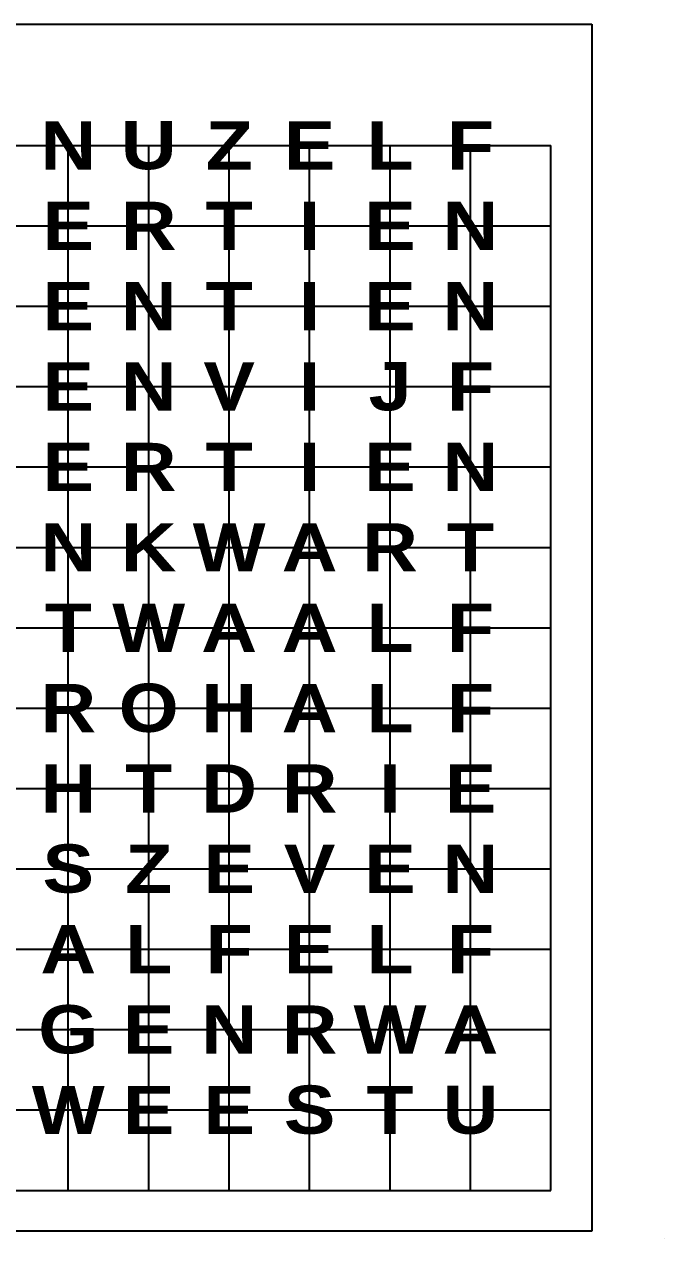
# Model space of a CAD drawing. Header units: millimetres. Extents: x -250 to 280, y -253 to 250.
# Drawn here: x 15 to 280, y -253 to 250 of the extents above; entities that cross this region are included whole.
import ezdxf

# ---------------------------------------------------------------- set-up
doc = ezdxf.new("R2010")
doc.units = ezdxf.units.MM
doc.layers.get('0').update_dxf_attribs({"lineweight": 25, "true_color": 0xffffff})
doc.styles.add('textstyle10', font='')
doc.styles.add('textstyle100', font='')
doc.styles.add('textstyle103', font='')
doc.styles.add('textstyle105', font='')
doc.styles.add('textstyle106', font='')
doc.styles.add('textstyle107', font='')
doc.styles.add('textstyle109', font='')
doc.styles.add('textstyle11', font='')
doc.styles.add('textstyle112', font='')
doc.styles.add('textstyle116', font='')
doc.styles.add('textstyle117', font='')
doc.styles.add('textstyle118', font='')
doc.styles.add('textstyle12', font='')
doc.styles.add('textstyle123', font='')
doc.styles.add('textstyle124', font='')
doc.styles.add('textstyle127', font='')
doc.styles.add('textstyle128', font='')
doc.styles.add('textstyle129', font='')
doc.styles.add('textstyle13', font='')
doc.styles.add('textstyle134', font='')
doc.styles.add('textstyle135', font='')
doc.styles.add('textstyle136', font='')
doc.styles.add('textstyle138', font='')
doc.styles.add('textstyle14', font='')
doc.styles.add('textstyle140', font='')
doc.styles.add('textstyle141', font='')
doc.styles.add('textstyle146', font='')
doc.styles.add('textstyle147', font='')
doc.styles.add('textstyle148', font='')
doc.styles.add('textstyle149', font='')
doc.styles.add('textstyle15', font='')
doc.styles.add('textstyle151', font='')
doc.styles.add('textstyle157', font='')
doc.styles.add('textstyle158', font='')
doc.styles.add('textstyle159', font='')
doc.styles.add('textstyle160', font='')
doc.styles.add('textstyle162', font='')
doc.styles.add('textstyle168', font='')
doc.styles.add('textstyle19', font='')
doc.styles.add('textstyle22', font='')
doc.styles.add('textstyle23', font='')
doc.styles.add('textstyle24', font='')
doc.styles.add('textstyle25', font='')
doc.styles.add('textstyle30', font='')
doc.styles.add('textstyle31', font='')
doc.styles.add('textstyle35', font='')
doc.styles.add('textstyle39', font='')
doc.styles.add('textstyle4', font='')
doc.styles.add('textstyle41', font='')
doc.styles.add('textstyle42', font='')
doc.styles.add('textstyle46', font='')
doc.styles.add('textstyle47', font='')
doc.styles.add('textstyle48', font='')
doc.styles.add('textstyle50', font='')
doc.styles.add('textstyle53', font='')
doc.styles.add('textstyle57', font='')
doc.styles.add('textstyle58', font='')
doc.styles.add('textstyle59', font='')
doc.styles.add('textstyle60', font='')
doc.styles.add('textstyle61', font='')
doc.styles.add('textstyle69', font='')
doc.styles.add('textstyle70', font='')
doc.styles.add('textstyle71', font='')
doc.styles.add('textstyle72', font='')
doc.styles.add('textstyle74', font='')
doc.styles.add('textstyle75', font='')
doc.styles.add('textstyle8', font='')
doc.styles.add('textstyle81', font='')
doc.styles.add('textstyle82', font='')
doc.styles.add('textstyle83', font='')
doc.styles.add('textstyle84', font='')
doc.styles.add('textstyle85', font='')
doc.styles.add('textstyle88', font='')
doc.styles.add('textstyle9', font='')
doc.styles.add('textstyle93', font='')
doc.styles.add('textstyle94', font='')
doc.styles.add('textstyle95', font='')
doc.styles.add('textstyle99', font='')
doc.styles.get('textstyle10').set_extended_font_data('Arial Black')
doc.styles.get('textstyle100').set_extended_font_data('Arial Black')
doc.styles.get('textstyle103').set_extended_font_data('Arial Black')
doc.styles.get('textstyle105').set_extended_font_data('Arial Black')
doc.styles.get('textstyle106').set_extended_font_data('Arial Black')
doc.styles.get('textstyle107').set_extended_font_data('Arial Black')
doc.styles.get('textstyle109').set_extended_font_data('Arial Black')
doc.styles.get('textstyle11').set_extended_font_data('Arial Black')
doc.styles.get('textstyle112').set_extended_font_data('Arial Black')
doc.styles.get('textstyle116').set_extended_font_data('Arial Black')
doc.styles.get('textstyle117').set_extended_font_data('Arial Black')
doc.styles.get('textstyle118').set_extended_font_data('Arial Black')
doc.styles.get('textstyle12').set_extended_font_data('Arial Black')
doc.styles.get('textstyle123').set_extended_font_data('Arial Black')
doc.styles.get('textstyle124').set_extended_font_data('Arial Black')
doc.styles.get('textstyle127').set_extended_font_data('Arial Black')
doc.styles.get('textstyle128').set_extended_font_data('Arial Black')
doc.styles.get('textstyle129').set_extended_font_data('Arial Black')
doc.styles.get('textstyle13').set_extended_font_data('Arial Black')
doc.styles.get('textstyle134').set_extended_font_data('Arial Black')
doc.styles.get('textstyle135').set_extended_font_data('Arial Black')
doc.styles.get('textstyle136').set_extended_font_data('Arial Black')
doc.styles.get('textstyle138').set_extended_font_data('Arial Black')
doc.styles.get('textstyle14').set_extended_font_data('Arial Black')
doc.styles.get('textstyle140').set_extended_font_data('Arial Black')
doc.styles.get('textstyle141').set_extended_font_data('Arial Black')
doc.styles.get('textstyle146').set_extended_font_data('Arial Black')
doc.styles.get('textstyle147').set_extended_font_data('Arial Black')
doc.styles.get('textstyle148').set_extended_font_data('Arial Black')
doc.styles.get('textstyle149').set_extended_font_data('Arial Black')
doc.styles.get('textstyle15').set_extended_font_data('Arial Black')
doc.styles.get('textstyle151').set_extended_font_data('Arial Black')
doc.styles.get('textstyle157').set_extended_font_data('Arial Black')
doc.styles.get('textstyle158').set_extended_font_data('Arial Black')
doc.styles.get('textstyle159').set_extended_font_data('Arial Black')
doc.styles.get('textstyle160').set_extended_font_data('Arial Black')
doc.styles.get('textstyle162').set_extended_font_data('Arial Black')
doc.styles.get('textstyle168').set_extended_font_data('Arial Black')
doc.styles.get('textstyle19').set_extended_font_data('Arial Black')
doc.styles.get('textstyle22').set_extended_font_data('Arial Black')
doc.styles.get('textstyle23').set_extended_font_data('Arial Black')
doc.styles.get('textstyle24').set_extended_font_data('Arial Black')
doc.styles.get('textstyle25').set_extended_font_data('Arial Black')
doc.styles.get('textstyle30').set_extended_font_data('Arial Black')
doc.styles.get('textstyle31').set_extended_font_data('Arial Black')
doc.styles.get('textstyle35').set_extended_font_data('Arial Black')
doc.styles.get('textstyle39').set_extended_font_data('Arial Black')
doc.styles.get('textstyle4').set_extended_font_data('Arial Black')
doc.styles.get('textstyle41').set_extended_font_data('Arial Black')
doc.styles.get('textstyle42').set_extended_font_data('Arial Black')
doc.styles.get('textstyle46').set_extended_font_data('Arial Black')
doc.styles.get('textstyle47').set_extended_font_data('Arial Black')
doc.styles.get('textstyle48').set_extended_font_data('Arial Black')
doc.styles.get('textstyle50').set_extended_font_data('Arial Black')
doc.styles.get('textstyle53').set_extended_font_data('Arial Black')
doc.styles.get('textstyle57').set_extended_font_data('Arial Black')
doc.styles.get('textstyle58').set_extended_font_data('Arial Black')
doc.styles.get('textstyle59').set_extended_font_data('Arial Black')
doc.styles.get('textstyle60').set_extended_font_data('Arial Black')
doc.styles.get('textstyle61').set_extended_font_data('Arial Black')
doc.styles.get('textstyle69').set_extended_font_data('Arial Black')
doc.styles.get('textstyle70').set_extended_font_data('Arial Black')
doc.styles.get('textstyle71').set_extended_font_data('Arial Black')
doc.styles.get('textstyle72').set_extended_font_data('Arial Black')
doc.styles.get('textstyle74').set_extended_font_data('Arial Black')
doc.styles.get('textstyle75').set_extended_font_data('Arial Black')
doc.styles.get('textstyle8').set_extended_font_data('Arial Black')
doc.styles.get('textstyle81').set_extended_font_data('Arial Black')
doc.styles.get('textstyle82').set_extended_font_data('Arial Black')
doc.styles.get('textstyle83').set_extended_font_data('Arial Black')
doc.styles.get('textstyle84').set_extended_font_data('Arial Black')
doc.styles.get('textstyle85').set_extended_font_data('Arial Black')
doc.styles.get('textstyle88').set_extended_font_data('Arial Black')
doc.styles.get('textstyle9').set_extended_font_data('Arial Black')
doc.styles.get('textstyle93').set_extended_font_data('Arial Black')
doc.styles.get('textstyle94').set_extended_font_data('Arial Black')
doc.styles.get('textstyle95').set_extended_font_data('Arial Black')
doc.styles.get('textstyle99').set_extended_font_data('Arial Black')

# ---------------------------------------------------------------- blocks, each defined once
blk = doc.blocks.new('raster')
for p, q in [((19.98, 0), (23.31, 0)), ((23.31, 0), (26.64, 0)), ((23.31, -3.33), (23.31, 0)), ((23.31, -3.33), (23.31, 0)), ((26.64, 0), (29.97, 0)), ((26.64, -3.33), (26.64, 0)), ((26.64, -3.33), (26.64, 0)), ((29.97, 0), (33.3, 0)), ((29.97, -3.33), (29.97, 0)), ((29.97, -3.33), (29.97, 0)), ((33.3, 0), (36.63, 0)), ((33.3, -3.33), (33.3, 0)), ((33.3, -3.33), (33.3, 0)), ((36.63, 0), (39.96, 0)), ((36.63, -3.33), (36.63, 0)), ((36.63, -3.33), (36.63, 0)), ((39.96, 0), (43.29, 0)), ((39.96, -3.33), (39.96, 0)), ((39.96, -3.33), (39.96, 0)), ((43.29, -3.33), (43.29, 0)), ((19.98, -3.33), (23.31, -3.33)), ((19.98, -3.33), (23.31, -3.33)), ((23.31, -3.33), (26.64, -3.33)), ((23.31, -3.33), (26.64, -3.33)), ((23.31, -6.66), (23.31, -3.33)), ((23.31, -6.66), (23.31, -3.33)), ((26.64, -3.33), (29.97, -3.33)), ((26.64, -3.33), (29.97, -3.33)), ((26.64, -6.66), (26.64, -3.33)), ((26.64, -6.66), (26.64, -3.33)), ((29.97, -3.33), (33.3, -3.33)), ((29.97, -3.33), (33.3, -3.33)), ((29.97, -6.66), (29.97, -3.33)), ((29.97, -6.66), (29.97, -3.33)), ((33.3, -3.33), (36.63, -3.33)), ((33.3, -3.33), (36.63, -3.33)), ((33.3, -6.66), (33.3, -3.33)), ((33.3, -6.66), (33.3, -3.33)), ((36.63, -3.33), (39.96, -3.33)), ((36.63, -3.33), (39.96, -3.33)), ((36.63, -6.66), (36.63, -3.33)), ((36.63, -6.66), (36.63, -3.33)), ((39.96, -3.33), (43.29, -3.33)), ((39.96, -3.33), (43.29, -3.33)), ((39.96, -6.66), (39.96, -3.33)), ((39.96, -6.66), (39.96, -3.33)), ((43.29, -6.66), (43.29, -3.33)), ((19.98, -6.66), (23.31, -6.66)), ((19.98, -6.66), (23.31, -6.66)), ((23.31, -6.66), (26.64, -6.66)), ((23.31, -6.66), (26.64, -6.66)), ((23.31, -9.99), (23.31, -6.66)), ((23.31, -9.99), (23.31, -6.66)), ((26.64, -6.66), (29.97, -6.66)), ((26.64, -6.66), (29.97, -6.66)), ((26.64, -9.99), (26.64, -6.66)), ((26.64, -9.99), (26.64, -6.66)), ((29.97, -6.66), (33.3, -6.66)), ((29.97, -6.66), (33.3, -6.66)), ((29.97, -9.99), (29.97, -6.66)), ((29.97, -9.99), (29.97, -6.66)), ((33.3, -6.66), (36.63, -6.66)), ((33.3, -6.66), (36.63, -6.66)), ((33.3, -9.99), (33.3, -6.66)), ((33.3, -9.99), (33.3, -6.66)), ((36.63, -6.66), (39.96, -6.66)), ((36.63, -6.66), (39.96, -6.66)), ((36.63, -9.99), (36.63, -6.66)), ((36.63, -9.99), (36.63, -6.66)), ((39.96, -6.66), (43.29, -6.66)), ((39.96, -6.66), (43.29, -6.66)), ((39.96, -9.99), (39.96, -6.66)), ((39.96, -9.99), (39.96, -6.66)), ((43.29, -9.99), (43.29, -6.66)), ((19.98, -9.99), (23.31, -9.99)), ((19.98, -9.99), (23.31, -9.99)), ((23.31, -9.99), (26.64, -9.99)), ((23.31, -9.99), (26.64, -9.99)), ((23.31, -13.32), (23.31, -9.99)), ((23.31, -13.32), (23.31, -9.99)), ((26.64, -9.99), (29.97, -9.99)), ((26.64, -9.99), (29.97, -9.99)), ((26.64, -13.32), (26.64, -9.99)), ((26.64, -13.32), (26.64, -9.99)), ((29.97, -9.99), (33.3, -9.99)), ((29.97, -9.99), (33.3, -9.99)), ((29.97, -13.32), (29.97, -9.99)), ((29.97, -13.32), (29.97, -9.99)), ((33.3, -9.99), (36.63, -9.99)), ((33.3, -9.99), (36.63, -9.99)), ((33.3, -13.32), (33.3, -9.99)), ((33.3, -13.32), (33.3, -9.99)), ((36.63, -9.99), (39.96, -9.99)), ((36.63, -9.99), (39.96, -9.99)), ((36.63, -13.32), (36.63, -9.99)), ((36.63, -13.32), (36.63, -9.99)), ((39.96, -9.99), (43.29, -9.99)), ((39.96, -9.99), (43.29, -9.99)), ((39.96, -13.32), (39.96, -9.99)), ((39.96, -13.32), (39.96, -9.99)), ((43.29, -13.32), (43.29, -9.99)), ((19.98, -13.32), (23.31, -13.32)), ((19.98, -13.32), (23.31, -13.32)), ((23.31, -13.32), (26.64, -13.32)), ((23.31, -13.32), (26.64, -13.32)), ((23.31, -16.65), (23.31, -13.32)), ((23.31, -16.65), (23.31, -13.32)), ((26.64, -13.32), (29.97, -13.32)), ((26.64, -13.32), (29.97, -13.32)), ((26.64, -16.65), (26.64, -13.32)), ((26.64, -16.65), (26.64, -13.32)), ((29.97, -13.32), (33.3, -13.32)), ((29.97, -13.32), (33.3, -13.32)), ((29.97, -16.65), (29.97, -13.32)), ((29.97, -16.65), (29.97, -13.32)), ((33.3, -13.32), (36.63, -13.32)), ((33.3, -13.32), (36.63, -13.32)), ((33.3, -16.65), (33.3, -13.32)), ((33.3, -16.65), (33.3, -13.32)), ((36.63, -13.32), (39.96, -13.32)), ((36.63, -13.32), (39.96, -13.32)), ((36.63, -16.65), (36.63, -13.32)), ((36.63, -16.65), (36.63, -13.32)), ((39.96, -13.32), (43.29, -13.32)), ((39.96, -13.32), (43.29, -13.32)), ((39.96, -16.65), (39.96, -13.32)), ((39.96, -16.65), (39.96, -13.32)), ((43.29, -16.65), (43.29, -13.32)), ((19.98, -16.65), (23.31, -16.65)), ((19.98, -16.65), (23.31, -16.65)), ((23.31, -16.65), (26.64, -16.65)), ((23.31, -16.65), (26.64, -16.65)), ((23.31, -19.98), (23.31, -16.65)), ((23.31, -19.98), (23.31, -16.65)), ((26.64, -16.65), (29.97, -16.65)), ((26.64, -16.65), (29.97, -16.65)), ((26.64, -19.98), (26.64, -16.65)), ((26.64, -19.98), (26.64, -16.65)), ((29.97, -16.65), (33.3, -16.65)), ((29.97, -16.65), (33.3, -16.65)), ((29.97, -19.98), (29.97, -16.65)), ((29.97, -19.98), (29.97, -16.65)), ((33.3, -16.65), (36.63, -16.65)), ((33.3, -16.65), (36.63, -16.65)), ((33.3, -19.98), (33.3, -16.65)), ((33.3, -19.98), (33.3, -16.65)), ((36.63, -16.65), (39.96, -16.65)), ((36.63, -16.65), (39.96, -16.65)), ((36.63, -19.98), (36.63, -16.65)), ((36.63, -19.98), (36.63, -16.65)), ((39.96, -16.65), (43.29, -16.65)), ((39.96, -16.65), (43.29, -16.65)), ((39.96, -19.98), (39.96, -16.65)), ((39.96, -19.98), (39.96, -16.65)), ((43.29, -19.98), (43.29, -16.65)), ((19.98, -19.98), (23.31, -19.98)), ((19.98, -19.98), (23.31, -19.98)), ((23.31, -19.98), (26.64, -19.98)), ((23.31, -19.98), (26.64, -19.98)), ((23.31, -23.31), (23.31, -19.98)), ((23.31, -23.31), (23.31, -19.98)), ((26.64, -19.98), (29.97, -19.98)), ((26.64, -19.98), (29.97, -19.98)), ((26.64, -23.31), (26.64, -19.98)), ((26.64, -23.31), (26.64, -19.98)), ((29.97, -19.98), (33.3, -19.98)), ((29.97, -19.98), (33.3, -19.98)), ((29.97, -23.31), (29.97, -19.98)), ((29.97, -23.31), (29.97, -19.98)), ((33.3, -19.98), (36.63, -19.98)), ((33.3, -19.98), (36.63, -19.98)), ((33.3, -23.31), (33.3, -19.98)), ((33.3, -23.31), (33.3, -19.98)), ((36.63, -19.98), (39.96, -19.98)), ((36.63, -19.98), (39.96, -19.98)), ((36.63, -23.31), (36.63, -19.98)), ((36.63, -23.31), (36.63, -19.98)), ((39.96, -19.98), (43.29, -19.98)), ((39.96, -19.98), (43.29, -19.98)), ((39.96, -23.31), (39.96, -19.98)), ((39.96, -23.31), (39.96, -19.98)), ((43.29, -23.31), (43.29, -19.98)), ((19.98, -23.31), (23.31, -23.31)), ((19.98, -23.31), (23.31, -23.31)), ((23.31, -23.31), (26.64, -23.31)), ((23.31, -23.31), (26.64, -23.31)), ((23.31, -26.64), (23.31, -23.31)), ((23.31, -26.64), (23.31, -23.31)), ((26.64, -23.31), (29.97, -23.31)), ((26.64, -23.31), (29.97, -23.31)), ((26.64, -26.64), (26.64, -23.31)), ((26.64, -26.64), (26.64, -23.31)), ((29.97, -23.31), (33.3, -23.31)), ((29.97, -23.31), (33.3, -23.31)), ((29.97, -26.64), (29.97, -23.31)), ((29.97, -26.64), (29.97, -23.31)), ((33.3, -23.31), (36.63, -23.31)), ((33.3, -23.31), (36.63, -23.31)), ((33.3, -26.64), (33.3, -23.31)), ((33.3, -26.64), (33.3, -23.31)), ((36.63, -23.31), (39.96, -23.31)), ((36.63, -23.31), (39.96, -23.31)), ((36.63, -26.64), (36.63, -23.31)), ((36.63, -26.64), (36.63, -23.31)), ((39.96, -23.31), (43.29, -23.31)), ((39.96, -23.31), (43.29, -23.31)), ((39.96, -26.64), (39.96, -23.31)), ((39.96, -26.64), (39.96, -23.31)), ((43.29, -26.64), (43.29, -23.31)), ((19.98, -26.64), (23.31, -26.64)), ((19.98, -26.64), (23.31, -26.64)), ((23.31, -26.64), (26.64, -26.64)), ((23.31, -26.64), (26.64, -26.64)), ((23.31, -29.97), (23.31, -26.64)), ((23.31, -29.97), (23.31, -26.64)), ((26.64, -26.64), (29.97, -26.64)), ((26.64, -26.64), (29.97, -26.64)), ((26.64, -29.97), (26.64, -26.64)), ((26.64, -29.97), (26.64, -26.64)), ((29.97, -26.64), (33.3, -26.64)), ((29.97, -26.64), (33.3, -26.64)), ((29.97, -29.97), (29.97, -26.64)), ((29.97, -29.97), (29.97, -26.64)), ((33.3, -26.64), (36.63, -26.64)), ((33.3, -26.64), (36.63, -26.64)), ((33.3, -29.97), (33.3, -26.64)), ((33.3, -29.97), (33.3, -26.64)), ((36.63, -26.64), (39.96, -26.64)), ((36.63, -26.64), (39.96, -26.64)), ((36.63, -29.97), (36.63, -26.64)), ((36.63, -29.97), (36.63, -26.64)), ((39.96, -26.64), (43.29, -26.64)), ((39.96, -26.64), (43.29, -26.64)), ((39.96, -29.97), (39.96, -26.64)), ((39.96, -29.97), (39.96, -26.64)), ((43.29, -29.97), (43.29, -26.64)), ((19.98, -29.97), (23.31, -29.97)), ((19.98, -29.97), (23.31, -29.97)), ((23.31, -29.97), (26.64, -29.97)), ((23.31, -29.97), (26.64, -29.97)), ((23.31, -33.3), (23.31, -29.97)), ((23.31, -33.3), (23.31, -29.97)), ((26.64, -29.97), (29.97, -29.97)), ((26.64, -29.97), (29.97, -29.97)), ((26.64, -33.3), (26.64, -29.97)), ((26.64, -33.3), (26.64, -29.97)), ((29.97, -29.97), (33.3, -29.97)), ((29.97, -29.97), (33.3, -29.97)), ((29.97, -33.3), (29.97, -29.97)), ((29.97, -33.3), (29.97, -29.97)), ((33.3, -29.97), (36.63, -29.97)), ((33.3, -29.97), (36.63, -29.97)), ((33.3, -33.3), (33.3, -29.97)), ((33.3, -33.3), (33.3, -29.97)), ((36.63, -29.97), (39.96, -29.97)), ((36.63, -29.97), (39.96, -29.97)), ((36.63, -33.3), (36.63, -29.97)), ((36.63, -33.3), (36.63, -29.97)), ((39.96, -29.97), (43.29, -29.97)), ((39.96, -29.97), (43.29, -29.97)), ((39.96, -33.3), (39.96, -29.97)), ((39.96, -33.3), (39.96, -29.97)), ((43.29, -33.3), (43.29, -29.97)), ((19.98, -33.3), (23.31, -33.3)), ((19.98, -33.3), (23.31, -33.3)), ((23.31, -33.3), (26.64, -33.3)), ((23.31, -33.3), (26.64, -33.3)), ((23.31, -36.63), (23.31, -33.3)), ((23.31, -36.63), (23.31, -33.3)), ((26.64, -33.3), (29.97, -33.3)), ((26.64, -33.3), (29.97, -33.3)), ((26.64, -36.63), (26.64, -33.3)), ((26.64, -36.63), (26.64, -33.3)), ((29.97, -33.3), (33.3, -33.3)), ((29.97, -33.3), (33.3, -33.3)), ((29.97, -36.63), (29.97, -33.3)), ((29.97, -36.63), (29.97, -33.3)), ((33.3, -33.3), (36.63, -33.3)), ((33.3, -33.3), (36.63, -33.3)), ((33.3, -36.63), (33.3, -33.3)), ((33.3, -36.63), (33.3, -33.3)), ((36.63, -33.3), (39.96, -33.3)), ((36.63, -33.3), (39.96, -33.3)), ((36.63, -36.63), (36.63, -33.3)), ((36.63, -36.63), (36.63, -33.3)), ((39.96, -33.3), (43.29, -33.3)), ((39.96, -33.3), (43.29, -33.3)), ((39.96, -36.63), (39.96, -33.3)), ((39.96, -36.63), (39.96, -33.3)), ((43.29, -36.63), (43.29, -33.3)), ((19.98, -36.63), (23.31, -36.63)), ((19.98, -36.63), (23.31, -36.63)), ((23.31, -36.63), (26.64, -36.63)), ((23.31, -36.63), (26.64, -36.63)), ((23.31, -39.96), (23.31, -36.63)), ((23.31, -39.96), (23.31, -36.63)), ((26.64, -36.63), (29.97, -36.63)), ((26.64, -36.63), (29.97, -36.63)), ((26.64, -39.96), (26.64, -36.63)), ((26.64, -39.96), (26.64, -36.63)), ((29.97, -36.63), (33.3, -36.63)), ((29.97, -36.63), (33.3, -36.63)), ((29.97, -39.96), (29.97, -36.63)), ((29.97, -39.96), (29.97, -36.63)), ((33.3, -36.63), (36.63, -36.63)), ((33.3, -36.63), (36.63, -36.63)), ((33.3, -39.96), (33.3, -36.63)), ((33.3, -39.96), (33.3, -36.63)), ((36.63, -36.63), (39.96, -36.63)), ((36.63, -36.63), (39.96, -36.63)), ((36.63, -39.96), (36.63, -36.63)), ((36.63, -39.96), (36.63, -36.63)), ((39.96, -36.63), (43.29, -36.63)), ((39.96, -36.63), (43.29, -36.63)), ((39.96, -39.96), (39.96, -36.63)), ((39.96, -39.96), (39.96, -36.63)), ((43.29, -39.96), (43.29, -36.63)), ((19.98, -39.96), (23.31, -39.96)), ((19.98, -39.96), (23.31, -39.96)), ((23.31, -39.96), (26.64, -39.96)), ((23.31, -39.96), (26.64, -39.96)), ((23.31, -43.29), (23.31, -39.96)), ((23.31, -43.29), (23.31, -39.96)), ((26.64, -39.96), (29.97, -39.96)), ((26.64, -39.96), (29.97, -39.96)), ((26.64, -43.29), (26.64, -39.96)), ((26.64, -43.29), (26.64, -39.96)), ((29.97, -39.96), (33.3, -39.96)), ((29.97, -39.96), (33.3, -39.96)), ((29.97, -43.29), (29.97, -39.96)), ((29.97, -43.29), (29.97, -39.96)), ((33.3, -39.96), (36.63, -39.96)), ((33.3, -39.96), (36.63, -39.96)), ((33.3, -43.29), (33.3, -39.96)), ((33.3, -43.29), (33.3, -39.96)), ((36.63, -39.96), (39.96, -39.96)), ((36.63, -39.96), (39.96, -39.96)), ((36.63, -43.29), (36.63, -39.96)), ((36.63, -43.29), (36.63, -39.96)), ((39.96, -39.96), (43.29, -39.96)), ((39.96, -39.96), (43.29, -39.96)), ((39.96, -43.29), (39.96, -39.96)), ((39.96, -43.29), (39.96, -39.96)), ((43.29, -43.29), (43.29, -39.96)), ((19.98, -43.29), (23.31, -43.29)), ((23.31, -43.29), (26.64, -43.29)), ((26.64, -43.29), (29.97, -43.29)), ((29.97, -43.29), (33.3, -43.29)), ((33.3, -43.29), (36.63, -43.29)), ((36.63, -43.29), (39.96, -43.29)), ((39.96, -43.29), (43.29, -43.29))]:
    blk.add_line(p, q)
blk = doc.blocks.new('letters')
at = {"color": 7, "ltscale": 5, "true_color": 0x000000, "char_height": 20, "attachment_point": 5}
for s, insert, style in [('N', (166.5, 133.2), 'textstyle4'), ('U', (199.8, 133.2), 'textstyle11'), ('Z', (233.1, 133.2), 'textstyle10'), ('E', (266.4, 133.2), 'textstyle9'), ('L', (299.7, 133.2), 'textstyle8'), ('E', (166.5, 99.9), 'textstyle22'), ('R', (199.8, 99.9), 'textstyle23'), ('T', (233.1, 99.9), 'textstyle13'), ('I', (266.4, 99.9), 'textstyle14'), ('E', (299.7, 99.9), 'textstyle12'), ('N', (333, 99.9), 'textstyle19'), ('E', (166.5, 66.6), 'textstyle138'), ('N', (199.8, 66.6), 'textstyle140'), ('T', (233.1, 66.6), 'textstyle24'), ('I', (266.4, 66.6), 'textstyle25'), ('E', (299.7, 66.6), 'textstyle31'), ('N', (333, 66.6), 'textstyle30'), ('E', (166.5, 33.3), 'textstyle149'), ('N', (199.8, 33.3), 'textstyle151'), ('V', (233.1, 33.3), 'textstyle148'), ('I', (266.4, 33.3), 'textstyle141'), ('J', (299.7, 33.3), 'textstyle147'), ('F', (333, 33.3), 'textstyle146'), ('E', (166.5, 0), 'textstyle168'), ('R', (199.8, 0), 'textstyle162'), ('T', (233.1, 0), 'textstyle159'), ('I', (266.4, 0), 'textstyle160'), ('E', (299.7, 0), 'textstyle157'), ('N', (333, 0), 'textstyle158'), ('N', (166.5, -33.3), 'textstyle109'), ('K', (199.8, -33.3), 'textstyle116'), ('W', (233.1, -33.3), 'textstyle106'), ('A', (266.4, -33.3), 'textstyle107'), ('R', (299.7, -33.3), 'textstyle112'), ('T', (333, -33.3), 'textstyle105'), ('T', (166.5, -66.6), 'textstyle128'), ('W', (199.8, -66.6), 'textstyle127'), ('A', (233.1, -66.6), 'textstyle117'), ('A', (266.4, -66.6), 'textstyle118'), ('L', (299.7, -66.6), 'textstyle123'), ('F', (333, -66.6), 'textstyle124'), ('R', (166.5, -99.9), 'textstyle75'), ('O', (199.8, -99.9), 'textstyle74'), ('H', (233.1, -99.9), 'textstyle136'), ('A', (266.4, -99.9), 'textstyle129'), ('L', (299.7, -99.9), 'textstyle134'), ('F', (333, -99.9), 'textstyle135'), ('H', (166.5, -133.2), 'textstyle85'), ('T', (199.8, -133.2), 'textstyle83'), ('D', (233.1, -133.2), 'textstyle82'), ('R', (266.4, -133.2), 'textstyle84'), ('I', (299.7, -133.2), 'textstyle88'), ('E', (333, -133.2), 'textstyle81'), ('S', (166.5, -166.5), 'textstyle103'), ('Z', (199.8, -166.5), 'textstyle94'), ('E', (233.1, -166.5), 'textstyle93'), ('V', (266.4, -166.5), 'textstyle95'), ('E', (299.7, -166.5), 'textstyle99'), ('N', (333, -166.5), 'textstyle100'), ('A', (166.5, -199.8), 'textstyle50'), ('L', (199.8, -199.8), 'textstyle41'), ('F', (233.1, -199.8), 'textstyle48'), ('E', (266.4, -199.8), 'textstyle42'), ('L', (299.7, -199.8), 'textstyle46'), ('F', (333, -199.8), 'textstyle47'), ('G', (166.5, -233.1), 'textstyle61'), ('E', (199.8, -233.1), 'textstyle59'), ('N', (233.1, -233.1), 'textstyle53'), ('R', (266.4, -233.1), 'textstyle60'), ('W', (299.7, -233.1), 'textstyle57'), ('A', (333, -233.1), 'textstyle58'), ('W', (166.5, -266.4), 'textstyle39'), ('E', (199.8, -266.4), 'textstyle70'), ('E', (233.1, -266.4), 'textstyle72'), ('S', (266.4, -266.4), 'textstyle71'), ('T', (299.7, -266.4), 'textstyle35'), ('U', (333, -266.4), 'textstyle69')]:
    blk.add_mtext(s, dxfattribs=dict(at, insert=insert, style=style))
at = {"color": 7, "ltscale": 3, "true_color": 0x000000, "insert": (333, 133.2), "char_height": 20, "attachment_point": 5, "style": 'textstyle15'}
blk.add_mtext('F', dxfattribs=at)
blk = doc.blocks.new('outline')
at = {"color": 7, "true_color": 0x000000}
for p, q in [((0, 0), (500, 0)), ((500, 0), (500, -500)), ((500, -500), (0, -500)), ((530.2, -503.13), (530.2, -503.13)), ((530.2, -503.13), (530.2, -503.13)), ((530.2, -503.13), (530.2, -503.13)), ((530.2, -503.13), (530.2, -503.13))]:
    blk.add_line(p, q, dxfattribs=at)

msp = doc.modelspace()

# ---------------------------------------------------------------- block references
for name, p in [('outline', (-250, 250)), ('letters', (-133.2, 66.6))]:
    msp.add_blockref(name, p)
at = {"xscale": 10, "yscale": 10}
msp.add_blockref('raster', (-199.8, 199.8), dxfattribs=at)

doc.saveas('drawing.dxf')
